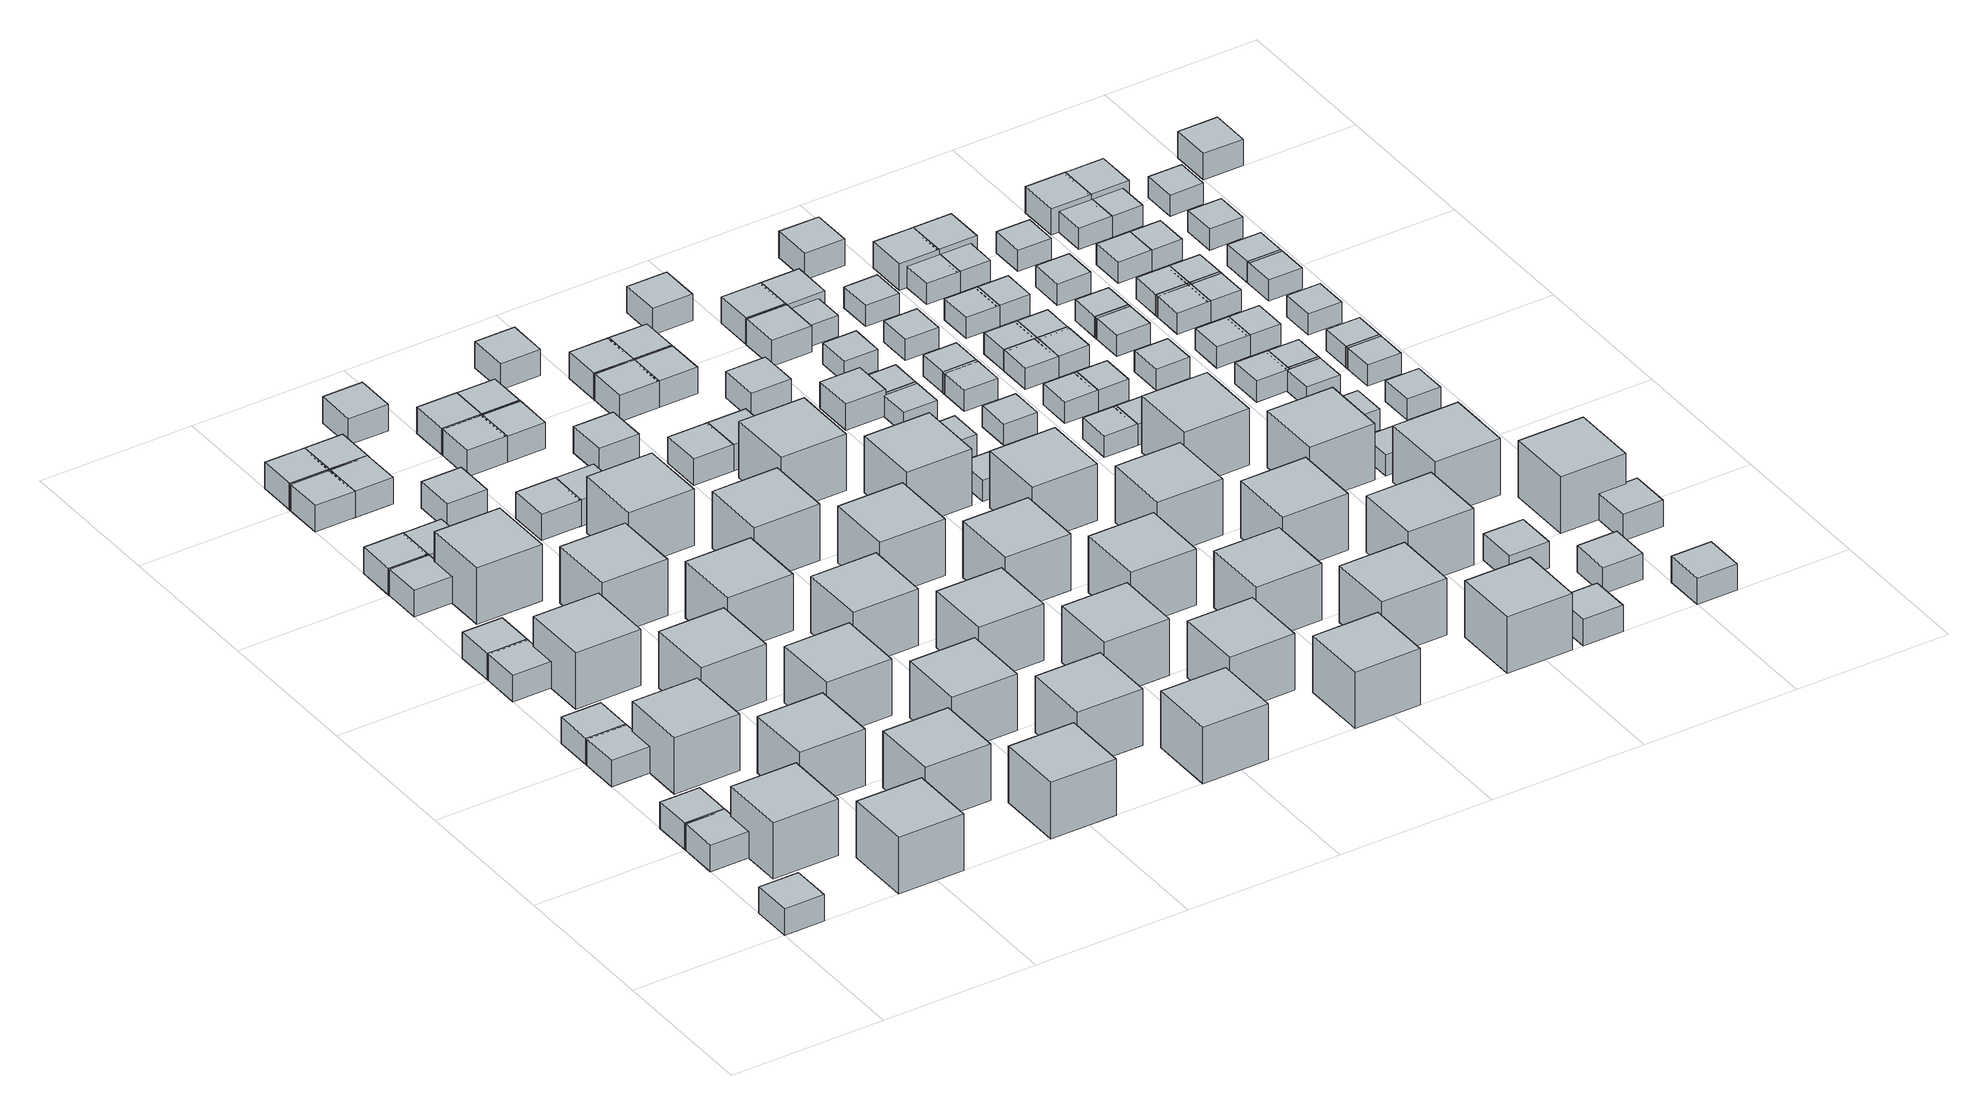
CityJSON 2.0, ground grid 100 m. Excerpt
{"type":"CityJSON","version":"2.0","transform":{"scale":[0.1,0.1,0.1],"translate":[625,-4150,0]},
"CityObjects":{
"object1":{"type":"GenericCityObject","geometry":[{"type":"Solid","lod":"1","boundaries":[[[[0,1,2,3]],[[4,5,1,0]],[[5,6,2,1]],[[6,7,3,2]],[[7,4,0,3]],[[7,6,5,4]]]]}]},
"object2":{"type":"GenericCityObject","geometry":[{"type":"Solid","lod":"1","boundaries":[[[[8,9,10,11]],[[12,13,9,8]],[[13,14,10,9]],[[14,15,11,10]],[[15,12,8,11]],[[15,14,13,12]]]]}]},
"object3":{"type":"GenericCityObject","geometry":[{"type":"Solid","lod":"1","boundaries":[[[[16,17,18,19]],[[20,21,17,16]],[[21,22,18,17]],[[22,23,19,18]],[[23,20,16,19]],[[23,22,21,20]]]]}]},
"object4":{"type":"GenericCityObject","geometry":[{"type":"Solid","lod":"1","boundaries":[[[[24,25,26,27]],[[28,29,25,24]],[[29,30,26,25]],[[30,31,27,26]],[[31,28,24,27]],[[31,30,29,28]]]]}]},
"object5":{"type":"GenericCityObject","geometry":[{"type":"Solid","lod":"1","boundaries":[[[[32,33,34,35]],[[36,37,33,32]],[[37,38,34,33]],[[38,39,35,34]],[[39,36,32,35]],[[39,38,37,36]]]]}]},
"object6":{"type":"GenericCityObject","geometry":[{"type":"Solid","lod":"1","boundaries":[[[[40,41,42,43]],[[44,45,41,40]],[[45,46,42,41]],[[46,47,43,42]],[[47,44,40,43]],[[47,46,45,44]]]]}]},
"object7":{"type":"GenericCityObject","geometry":[{"type":"Solid","lod":"1","boundaries":[[[[48,49,50,51]],[[52,53,49,48]],[[53,54,50,49]],[[54,55,51,50]],[[55,52,48,51]],[[55,54,53,52]]]]}]},
"object8":{"type":"GenericCityObject","geometry":[{"type":"Solid","lod":"1","boundaries":[[[[56,57,58,59]],[[60,61,57,56]],[[61,62,58,57]],[[62,63,59,58]],[[63,60,56,59]],[[63,62,61,60]]]]}]},
"object9":{"type":"GenericCityObject","geometry":[{"type":"Solid","lod":"1","boundaries":[[[[64,65,66,67]],[[68,69,65,64]],[[69,70,66,65]],[[70,71,67,66]],[[71,68,64,67]],[[71,70,69,68]]]]}]},
"object10":{"type":"GenericCityObject","geometry":[{"type":"Solid","lod":"1","boundaries":[[[[72,73,74,75]],[[76,77,73,72]],[[77,78,74,73]],[[78,79,75,74]],[[79,76,72,75]],[[79,78,77,76]]]]}]},
"object11":{"type":"GenericCityObject","geometry":[{"type":"Solid","lod":"1","boundaries":[[[[80,81,82,83]],[[84,85,81,80]],[[85,86,82,81]],[[86,87,83,82]],[[87,84,80,83]],[[87,86,85,84]]]]}]},
"object12":{"type":"GenericCityObject","geometry":[{"type":"Solid","lod":"1","boundaries":[[[[88,89,90,91]],[[92,93,89,88]],[[93,94,90,89]],[[94,95,91,90]],[[95,92,88,91]],[[95,94,93,92]]]]}]},
"object13":{"type":"GenericCityObject","geometry":[{"type":"Solid","lod":"1","boundaries":[[[[96,97,98,99]],[[100,101,97,96]],[[101,102,98,97]],[[102,103,99,98]],[[103,100,96,99]],[[103,102,101,100]]]]}]},
"object14":{"type":"GenericCityObject","geometry":[{"type":"Solid","lod":"1","boundaries":[[[[104,105,106,107]],[[108,109,105,104]],[[109,110,106,105]],[[110,111,107,106]],[[111,108,104,107]],[[111,110,109,108]]]]}]},
"object15":{"type":"GenericCityObject","geometry":[{"type":"Solid","lod":"1","boundaries":[[[[112,113,114,115]],[[116,117,113,112]],[[117,118,114,113]],[[118,119,115,114]],[[119,116,112,115]],[[119,118,117,116]]]]}]},
"object16":{"type":"GenericCityObject","geometry":[{"type":"Solid","lod":"1","boundaries":[[[[120,121,122,123]],[[124,125,121,120]],[[125,126,122,121]],[[126,127,123,122]],[[127,124,120,123]],[[127,126,125,124]]]]}]},
"object17":{"type":"GenericCityObject","geometry":[{"type":"Solid","lod":"1","boundaries":[[[[128,129,130,131]],[[132,133,129,128]],[[133,134,130,129]],[[134,135,131,130]],[[135,132,128,131]],[[135,134,133,132]]]]}]},
"object18":{"type":"GenericCityObject","geometry":[{"type":"Solid","lod":"1","boundaries":[[[[136,137,138,139]],[[140,141,137,136]],[[141,142,138,137]],[[142,143,139,138]],[[143,140,136,139]],[[143,142,141,140]]]]}]},
"object19":{"type":"GenericCityObject","geometry":[{"type":"Solid","lod":"1","boundaries":[[[[144,145,146,147]],[[148,149,145,144]],[[149,150,146,145]],[[150,151,147,146]],[[151,148,144,147]],[[151,150,149,148]]]]}]},
"object20":{"type":"GenericCityObject","geometry":[{"type":"Solid","lod":"1","boundaries":[[[[152,153,154,155]],[[156,157,153,152]],[[157,158,154,153]],[[158,159,155,154]],[[159,156,152,155]],[[159,158,157,156]]]]}]},
"object21":{"type":"GenericCityObject","geometry":[{"type":"Solid","lod":"1","boundaries":[[[[160,161,162,163]],[[164,165,161,160]],[[165,166,162,161]],[[166,167,163,162]],[[167,164,160,163]],[[167,166,165,164]]]]}]},
"object22":{"type":"GenericCityObject","geometry":[{"type":"Solid","lod":"1","boundaries":[[[[168,169,170,171]],[[172,173,169,168]],[[173,174,170,169]],[[174,175,171,170]],[[175,172,168,171]],[[175,174,173,172]]]]}]},
"object23":{"type":"GenericCityObject","geometry":[{"type":"Solid","lod":"1","boundaries":[[[[176,177,178,179]],[[180,181,177,176]],[[181,182,178,177]],[[182,183,179,178]],[[183,180,176,179]],[[183,182,181,180]]]]}]},
"object24":{"type":"GenericCityObject","geometry":[{"type":"Solid","lod":"1","boundaries":[[[[184,185,186,187]],[[188,189,185,184]],[[189,190,186,185]],[[190,191,187,186]],[[191,188,184,187]],[[191,190,189,188]]]]}]},
"object25":{"type":"GenericCityObject","geometry":[{"type":"Solid","lod":"1","boundaries":[[[[192,193,194,195]],[[196,197,193,192]],[[197,198,194,193]],[[198,199,195,194]],[[199,196,192,195]],[[199,198,197,196]]]]}]},
"object26":{"type":"GenericCityObject","geometry":[{"type":"Solid","lod":"1","boundaries":[[[[200,201,202,203]],[[204,205,201,200]],[[205,206,202,201]],[[206,207,203,202]],[[207,204,200,203]],[[207,206,205,204]]]]}]},
"object27":{"type":"GenericCityObject","geometry":[{"type":"Solid","lod":"1","boundaries":[[[[208,209,210,211]],[[212,213,209,208]],[[213,214,210,209]],[[214,215,211,210]],[[215,212,208,211]],[[215,214,213,212]]]]}]},
"object28":{"type":"GenericCityObject","geometry":[{"type":"Solid","lod":"1","boundaries":[[[[216,217,218,219]],[[220,221,217,216]],[[221,222,218,217]],[[222,223,219,218]],[[223,220,216,219]],[[223,222,221,220]]]]}]},
"object29":{"type":"GenericCityObject","geometry":[{"type":"Solid","lod":"1","boundaries":[[[[224,225,226,227]],[[228,229,225,224]],[[229,230,226,225]],[[230,231,227,226]],[[231,228,224,227]],[[231,230,229,228]]]]}]},
"object30":{"type":"GenericCityObject","geometry":[{"type":"Solid","lod":"1","boundaries":[[[[232,233,234,235]],[[236,237,233,232]],[[237,238,234,233]],[[238,239,235,234]],[[239,236,232,235]],[[239,238,237,236]]]]}]},
"object31":{"type":"GenericCityObject","geometry":[{"type":"Solid","lod":"1","boundaries":[[[[240,241,242,243]],[[244,245,241,240]],[[245,246,242,241]],[[246,247,243,242]],[[247,244,240,243]],[[247,246,245,244]]]]}]},
"object32":{"type":"GenericCityObject","geometry":[{"type":"Solid","lod":"1","boundaries":[[[[248,249,250,251]],[[252,253,249,248]],[[253,254,250,249]],[[254,255,251,250]],[[255,252,248,251]],[[255,254,253,252]]]]}]},
"object33":{"type":"GenericCityObject","geometry":[{"type":"Solid","lod":"1","boundaries":[[[[256,257,258,259]],[[260,261,257,256]],[[261,262,258,257]],[[262,263,259,258]],[[263,260,256,259]],[[263,262,261,260]]]]}]},
"object34":{"type":"GenericCityObject","geometry":[{"type":"Solid","lod":"1","boundaries":[[[[264,265,266,267]],[[268,269,265,264]],[[269,270,266,265]],[[270,271,267,266]],[[271,268,264,267]],[[271,270,269,268]]]]}]},
"object35":{"type":"GenericCityObject","geometry":[{"type":"Solid","lod":"1","boundaries":[[[[272,273,274,275]],[[276,277,273,272]],[[277,278,274,273]],[[278,279,275,274]],[[279,276,272,275]],[[279,278,277,276]]]]}]},
"object36":{"type":"GenericCityObject","geometry":[{"type":"Solid","lod":"1","boundaries":[[[[280,281,282,283]],[[284,285,281,280]],[[285,286,282,281]],[[286,287,283,282]],[[287,284,280,283]],[[287,286,285,284]]]]}]},
"object37":{"type":"GenericCityObject","geometry":[{"type":"Solid","lod":"1","boundaries":[[[[288,289,290,291]],[[292,293,289,288]],[[293,294,290,289]],[[294,295,291,290]],[[295,292,288,291]],[[295,294,293,292]]]]}]},
"object38":{"type":"GenericCityObject","geometry":[{"type":"Solid","lod":"1","boundaries":[[[[296,297,298,299]],[[300,301,297,296]],[[301,302,298,297]],[[302,303,299,298]],[[303,300,296,299]],[[303,302,301,300]]]]}]},
"object39":{"type":"GenericCityObject","geometry":[{"type":"Solid","lod":"1","boundaries":[[[[304,305,306,307]],[[308,309,305,304]],[[309,310,306,305]],[[310,311,307,306]],[[311,308,304,307]],[[311,310,309,308]]]]}]},
"object40":{"type":"GenericCityObject","geometry":[{"type":"Solid","lod":"1","boundaries":[[[[312,313,314,315]],[[316,317,313,312]],[[317,318,314,313]],[[318,319,315,314]],[[319,316,312,315]],[[319,318,317,316]]]]}]},
"object41":{"type":"GenericCityObject","geometry":[{"type":"Solid","lod":"1","boundaries":[[[[320,321,322,323]],[[324,325,321,320]],[[325,326,322,321]],[[326,327,323,322]],[[327,324,320,323]],[[327,326,325,324]]]]}]},
"object42":{"type":"GenericCityObject","geometry":[{"type":"Solid","lod":"1","boundaries":[[[[328,329,330,331]],[[332,333,329,328]],[[333,334,330,329]],[[334,335,331,330]],[[335,332,328,331]],[[335,334,333,332]]]]}]},
"object43":{"type":"GenericCityObject","geometry":[{"type":"Solid","lod":"1","boundaries":[[[[336,337,338,339]],[[340,341,337,336]],[[341,342,338,337]],[[342,343,339,338]],[[343,340,336,339]],[[343,342,341,340]]]]}]},
"object44":{"type":"GenericCityObject","geometry":[{"type":"Solid","lod":"1","boundaries":[[[[344,345,346,347]],[[348,349,345,344]],[[349,350,346,345]],[[350,351,347,346]],[[351,348,344,347]],[[351,350,349,348]]]]}]},
"object45":{"type":"GenericCityObject","geometry":[{"type":"Solid","lod":"1","boundaries":[[[[352,353,354,355]],[[356,357,353,352]],[[357,358,354,353]],[[358,359,355,354]],[[359,356,352,355]],[[359,358,357,356]]]]}]},
"object46":{"type":"GenericCityObject","geometry":[{"type":"Solid","lod":"1","boundaries":[[[[360,361,362,363]],[[364,365,361,360]],[[365,366,362,361]],[[366,367,363,362]],[[367,364,360,363]],[[367,366,365,364]]]]}]},
"object47":{"type":"GenericCityObject","geometry":[{"type":"Solid","lod":"1","boundaries":[[[[368,369,370,371]],[[372,373,369,368]],[[373,374,370,369]],[[374,375,371,370]],[[375,372,368,371]],[[375,374,373,372]]]]}]},
"object48":{"type":"GenericCityObject","geometry":[{"type":"Solid","lod":"1","boundaries":[[[[376,377,378,379]],[[380,381,377,376]],[[381,382,378,377]],[[382,383,379,378]],[[383,380,376,379]],[[383,382,381,380]]]]}]},
"object49":{"type":"GenericCityObject","geometry":[{"type":"Solid","lod":"1","boundaries":[[[[384,385,386,387]],[[388,389,385,384]],[[389,390,386,385]],[[390,391,387,386]],[[391,388,384,387]],[[391,390,389,388]]]]}]},
"object50":{"type":"GenericCityObject","geometry":[{"type":"Solid","lod":"1","boundaries":[[[[392,393,394,395]],[[396,397,393,392]],[[397,398,394,393]],[[398,399,395,394]],[[399,396,392,395]],[[399,398,397,396]]]]}]},
"object51":{"type":"GenericCityObject","geometry":[{"type":"Solid","lod":"1","boundaries":[[[[400,401,402,403]],[[404,405,401,400]],[[405,406,402,401]],[[406,407,403,402]],[[407,404,400,403]],[[407,406,405,404]]]]}]},
"object52":{"type":"GenericCityObject","geometry":[{"type":"Solid","lod":"1","boundaries":[[[[408,409,410,411]],[[412,413,409,408]],[[413,414,410,409]],[[414,415,411,410]],[[415,412,408,411]],[[415,414,413,412]]]]}]},
"object53":{"type":"GenericCityObject","geometry":[{"type":"Solid","lod":"1","boundaries":[[[[416,417,418,419]],[[420,421,417,416]],[[421,422,418,417]],[[422,423,419,418]],[[423,420,416,419]],[[423,422,421,420]]]]}]},
"object54":{"type":"GenericCityObject","geometry":[{"type":"Solid","lod":"1","boundaries":[[[[424,425,426,427]],[[428,429,425,424]],[[429,430,426,425]],[[430,431,427,426]],[[431,428,424,427]],[[431,430,429,428]]]]}]},
"object55":{"type":"GenericCityObject","geometry":[{"type":"Solid","lod":"1","boundaries":[[[[432,433,434,435]],[[436,437,433,432]],[[437,438,434,433]],[[438,439,435,434]],[[439,436,432,435]],[[439,438,437,436]]]]}]},
"object56":{"type":"GenericCityObject","geometry":[{"type":"Solid","lod":"1","boundaries":[[[[440,441,442,443]],[[444,445,441,440]],[[445,446,442,441]],[[446,447,443,442]],[[447,444,440,443]],[[447,446,445,444]]]]}]},
"object57":{"type":"GenericCityObject","geometry":[{"type":"Solid","lod":"1","boundaries":[[[[448,449,450,451]],[[452,453,449,448]],[[453,454,450,449]],[[454,455,451,450]],[[455,452,448,451]],[[455,454,453,452]]]]}]},
"object58":{"type":"GenericCityObject","geometry":[{"type":"Solid","lod":"1","boundaries":[[[[456,457,458,459]],[[460,461,457,456]],[[461,462,458,457]],[[462,463,459,458]],[[463,460,456,459]],[[463,462,461,460]]]]}]},
"object59":{"type":"GenericCityObject","geometry":[{"type":"Solid","lod":"1","boundaries":[[[[464,465,466,467]],[[468,469,465,464]],[[469,470,466,465]],[[470,471,467,466]],[[471,468,464,467]],[[471,470,469,468]]]]}]},
"object60":{"type":"GenericCityObject","geometry":[{"type":"Solid","lod":"1","boundaries":[[[[472,473,474,475]],[[476,477,473,472]],[[477,478,474,473]],[[478,479,475,474]],[[479,476,472,475]],[[479,478,477,476]]]]}]},
"object61":{"type":"GenericCityObject","geometry":[{"type":"Solid","lod":"1","boundaries":[[[[480,481,482,483]],[[484,485,481,480]],[[485,486,482,481]],[[486,487,483,482]],[[487,484,480,483]],[[487,486,485,484]]]]}]},
"object62":{"type":"GenericCityObject","geometry":[{"type":"Solid","lod":"1","boundaries":[[[[488,489,490,491]],[[492,493,489,488]],[[493,494,490,489]],[[494,495,491,490]],[[495,492,488,491]],[[495,494,493,492]]]]}]},
"object63":{"type":"GenericCityObject","geometry":[{"type":"Solid","lod":"1","boundaries":[[[[496,497,498,499]],[[500,501,497,496]],[[501,502,498,497]],[[502,503,499,498]],[[503,500,496,499]],[[503,502,501,500]]]]}]},
"object64":{"type":"GenericCityObject","geometry":[{"type":"Solid","lod":"1","boundaries":[[[[504,505,506,507]],[[508,509,505,504]],[[509,510,506,505]],[[510,511,507,506]],[[511,508,504,507]],[[511,510,509,508]]]]}]},
"object65":{"type":"GenericCityObject","geometry":[{"type":"Solid","lod":"1","boundaries":[[[[512,513,514,515]],[[516,517,513,512]],[[517,518,514,513]],[[518,519,515,514]],[[519,516,512,515]],[[519,518,517,516]]]]}]},
"object66":{"type":"GenericCityObject","geometry":[{"type":"Solid","lod":"1","boundaries":[[[[520,521,522,523]],[[524,525,521,520]],[[525,526,522,521]],[[526,527,523,522]],[[527,524,520,523]],[[527,526,525,524]]]]}]},
"object67":{"type":"GenericCityObject","geometry":[{"type":"Solid","lod":"1","boundaries":[[[[528,529,530,531]],[[532,533,529,528]],[[533,534,530,529]],[[534,535,531,530]],[[535,532,528,531]],[[535,534,533,532]]]]}]},
"object68":{"type":"GenericCityObject","geometry":[{"type":"Solid","lod":"1","boundaries":[[[[536,537,538,539]],[[540,541,537,536]],[[541,542,538,537]],[[542,543,539,538]],[[543,540,536,539]],[[543,542,541,540]]]]}]},
"object69":{"type":"GenericCityObject","geometry":[{"type":"Solid","lod":"1","boundaries":[[[[544,545,546,547]],[[548,549,545,544]],[[549,550,546,545]],[[550,551,547,546]],[[551,548,544,547]],[[551,550,549,548]]]]}]},
"object70":{"type":"GenericCityObject","geometry":[{"type":"Solid","lod":"1","boundaries":[[[[552,553,554,555]],[[556,557,553,552]],[[557,558,554,553]],[[558,559,555,554]],[[559,556,552,555]],[[559,558,557,556]]]]}]},
"object71":{"type":"GenericCityObject","geometry":[{"type":"Solid","lod":"1","boundaries":[[[[560,561,562,563]],[[564,565,561,560]],[[565,566,562,561]],[[566,567,563,562]],[[567,564,560,563]],[[567,566,565,564]]]]}]},
"object72":{"type":"GenericCityObject","geometry":[{"type":"Solid","lod":"1","boundaries":[[[[568,569,570,571]],[[572,573,569,568]],[[573,574,570,569]],[[574,575,571,570]],[[575,572,568,571]],[[575,574,573,572]]]]}]},
"object73":{"type":"GenericCityObject","geometry":[{"type":"Solid","lod":"1","boundaries":[[[[576,577,578,579]],[[580,581,577,576]],[[581,582,578,577]],[[582,583,579,578]],[[583,580,576,579]],[[583,582,581,580]]]]}]},
"object74":{"type":"GenericCityObject","geometry":[{"type":"Solid","lod":"1","boundaries":[[[[584,585,586,587]],[[588,589,585,584]],[[589,590,586,585]],[[590,591,587,586]],[[591,588,584,587]],[[591,590,589,588]]]]}]},
"object75":{"type":"GenericCityObject","geometry":[{"type":"Solid","lod":"1","boundaries":[[[[592,593,594,595]],[[596,597,593,592]],[[597,598,594,593]],[[598,599,595,594]],[[599,596,592,595]],[[599,598,597,596]]]]}]},
"object76":{"type":"GenericCityObject","geometry":[{"type":"Solid","lod":"1","boundaries":[[[[600,601,602,603]],[[604,605,601,600]],[[605,606,602,601]],[[606,607,603,602]],[[607,604,600,603]],[[607,606,605,604]]]]}]},
"object77":{"type":"GenericCityObject","geometry":[{"type":"Solid","lod":"1","boundaries":[[[[608,609,610,611]],[[612,613,609,608]],[[613,614,610,609]],[[614,615,611,610]],[[615,612,608,611]],[[615,614,613,612]]]]}]},
"object78":{"type":"GenericCityObject","geometry":[{"type":"Solid","lod":"1","boundaries":[[[[616,617,618,619]],[[620,621,617,616]],[[621,622,618,617]],[[622,623,619,618]],[[623,620,616,619]],[[623,622,621,620]]]]}]},
"object79":{"type":"GenericCityObject","geometry":[{"type":"Solid","lod":"1","boundaries":[[[[624,625,626,627]],[[628,629,625,624]],[[629,630,626,625]],[[630,631,627,626]],[[631,628,624,627]],[[631,630,629,628]]]]}]},
"object80":{"type":"GenericCityObject","geometry":[{"type":"Solid","lod":"1","boundaries":[[[[632,633,634,635]],[[636,637,633,632]],[[637,638,634,633]],[[638,639,635,634]],[[639,636,632,635]],[[639,638,637,636]]]]}]},
"object81":{"type":"GenericCityObject","geometry":[{"type":"Solid","lod":"1","boundaries":[[[[640,641,642,643]],[[644,645,641,640]],[[645,646,642,641]],[[646,647,643,642]],[[647,644,640,643]],[[647,646,645,644]]]]}]},
"object82":{"type":"GenericCityObject","geometry":[{"type":"Solid","lod":"1","boundaries":[[[[648,649,650,651]],[[652,653,649,648]],[[653,654,650,649]],[[654,655,651,650]],[[655,652,648,651]],[[655,654,653,652]]]]}]},
"object83":{"type":"GenericCityObject","geometry":[{"type":"Solid","lod":"1","boundaries":[[[[656,657,658,659]],[[660,661,657,656]],[[661,662,658,657]],[[662,663,659,658]],[[663,660,656,659]],[[663,662,661,660]]]]}]},
"object84":{"type":"GenericCityObject","geometry":[{"type":"Solid","lod":"1","boundaries":[[[[664,665,666,667]],[[668,669,665,664]],[[669,670,666,665]],[[670,671,667,666]],[[671,668,664,667]],[[671,670,669,668]]]]}]},
"object85":{"type":"GenericCityObject","geometry":[{"type":"Solid","lod":"1","boundaries":[[[[672,673,674,675]],[[676,677,673,672]],[[677,678,674,673]],[[678,679,675,674]],[[679,676,672,675]],[[679,678,677,676]]]]}]},
"object86":{"type":"GenericCityObject","geometry":[{"type":"Solid","lod":"1","boundaries":[[[[680,681,682,683]],[[684,685,681,680]],[[685,686,682,681]],[[686,687,683,682]],[[687,684,680,683]],[[687,686,685,684]]]]}]},
"object87":{"type":"GenericCityObject","geometry":[{"type":"Solid","lod":"1","boundaries":[[[[688,689,690,691]],[[692,693,689,688]],[[693,694,690,689]],[[694,695,691,690]],[[695,692,688,691]],[[695,694,693,692]]]]}]},
"object88":{"type":"GenericCityObject","geometry":[{"type":"Solid","lod":"1","boundaries":[[[[696,697,698,699]],[[700,701,697,696]],[[701,702,698,697]],[[702,703,699,698]],[[703,700,696,699]],[[703,702,701,700]]]]}]},
"object89":{"type":"GenericCityObject","geometry":[{"type":"Solid","lod":"1","boundaries":[[[[704,705,706,707]],[[708,709,705,704]],[[709,710,706,705]],[[710,711,707,706]],[[711,708,704,707]],[[711,710,709,708]]]]}]},
"object90":{"type":"GenericCityObject","geometry":[{"type":"Solid","lod":"1","boundaries":[[[[712,713,714,715]],[[716,717,713,712]],[[717,718,714,713]],[[718,719,715,714]],[[719,716,712,715]],[[719,718,717,716]]]]}]},
"object91":{"type":"GenericCityObject","geometry":[{"type":"Solid","lod":"1","boundaries":[[[[720,721,722,723]],[[724,725,721,720]],[[725,726,722,721]],[[726,727,723,722]],[[727,724,720,723]],[[727,726,725,724]]]]}]},
"object92":{"type":"GenericCityObject","geometry":[{"type":"Solid","lod":"1","boundaries":[[[[728,729,730,731]],[[732,733,729,728]],[[733,734,730,729]],[[734,735,731,730]],[[735,732,728,731]],[[735,734,733,732]]]]}]},
"object93":{"type":"GenericCityObject","geometry":[{"type":"Solid","lod":"1","boundaries":[[[[736,737,738,739]],[[740,741,737,736]],[[741,742,738,737]],[[742,743,739,738]],[[743,740,736,739]],[[743,742,741,740]]]]}]},
"object94":{"type":"GenericCityObject","geometry":[{"type":"Solid","lod":"1","boundaries":[[[[744,745,746,747]],[[748,749,745,744]],[[749,750,746,745]],[[750,751,747,746]],[[751,748,744,747]],[[751,750,749,748]]]]}]},
"object95":{"type":"GenericCityObject","geometry":[{"type":"Solid","lod":"1","boundaries":[[[[752,753,754,755]],[[756,757,753,752]],[[757,758,754,753]],[[758,759,755,754]],[[759,756,752,755]],[[759,758,757,756]]]]}]},
"object96":{"type":"GenericCityObject","geometry":[{"type":"Solid","lod":"1","boundaries":[[[[760,761,762,763]],[[764,765,761,760]],[[765,766,762,761]],[[766,767,763,762]],[[767,764,760,763]],[[767,766,765,764]]]]}]},
"object97":{"type":"GenericCityObject","geometry":[{"type":"Solid","lod":"1","boundaries":[[[[768,769,770,771]],[[772,773,769,768]],[[773,774,770,769]],[[774,775,771,770]],[[775,772,768,771]],[[775,774,773,772]]]]}]},
"object98":{"type":"GenericCityObject","geometry":[{"type":"Solid","lod":"1","boundaries":[[[[776,777,778,779]],[[780,781,777,776]],[[781,782,778,777]],[[782,783,779,778]],[[783,780,776,779]],[[783,782,781,780]]]]}]},
"object99":{"type":"GenericCityObject","geometry":[{"type":"Solid","lod":"1","boundaries":[[[[784,785,786,787]],[[788,789,785,784]],[[789,790,786,785]],[[790,791,787,786]],[[791,788,784,787]],[[791,790,789,788]]]]}]},
"object100":{"type":"GenericCityObject","geometry":[{"type":"Solid","lod":"1","boundaries":[[[[792,793,794,795]],[[796,797,793,792]],[[797,798,794,793]],[[798,799,795,794]],[[799,796,792,795]],[[799,798,797,796]]]]}]},
"object101":{"type":"GenericCityObject","geometry":[{"type":"Solid","lod":"1","boundaries":[[[[800,801,802,803]],[[804,805,801,800]],[[805,806,802,801]],[[806,807,803,802]],[[807,804,800,803]],[[807,806,805,804]]]]}]},
"object102":{"type":"GenericCityObject","geometry":[{"type":"Solid","lod":"1","boundaries":[[[[808,809,810,811]],[[812,813,809,808]],[[813,814,810,809]],[[814,815,811,810]],[[815,812,808,811]],[[815,814,813,812]]]]}]},
"object103":{"type":"GenericCityObject","geometry":[{"type":"Solid","lod":"1","boundaries":[[[[816,817,818,819]],[[820,821,817,816]],[[821,822,818,817]],[[822,823,819,818]],[[823,820,816,819]],[[823,822,821,820]]]]}]},
"object104":{"type":"GenericCityObject","geometry":[{"type":"Solid","lod":"1","boundaries":[[[[824,825,826,827]],[[828,829,825,824]],[[829,830,826,825]],[[830,831,827,826]],[[831,828,824,827]],[[831,830,829,828]]]]}]},
"object105":{"type":"GenericCityObject","geometry":[{"type":"Solid","lod":"1","boundaries":[[[[832,833,834,835]],[[836,837,833,832]],[[837,838,834,833]],[[838,839,835,834]],[[839,836,832,835]],[[839,838,837,836]]]]}]},
"object106":{"type":"GenericCityObject","geometry":[{"type":"Solid","lod":"1","boundaries":[[[[840,841,842,843]],[[844,845,841,840]],[[845,846,842,841]],[[846,847,843,842]],[[847,844,840,843]],[[847,846,845,844]]]]}]},
"object107":{"type":"GenericCityObject","geometry":[{"type":"Solid","lod":"1","boundaries":[[[[848,849,850,851]],[[852,853,849,848]],[[853,854,850,849]],[[854,855,851,850]],[[855,852,848,851]],[[855,854,853,852]]]]}]},
"object108":{"type":"GenericCityObject","geometry":[{"type":"Solid","lod":"1","boundaries":[[[[856,857,858,859]],[[860,861,857,856]],[[861,862,858,857]],[[862,863,859,858]],[[863,860,856,859]],[[863,862,861,860]]]]}]},
"object109":{"type":"GenericCityObject","geometry":[{"type":"Solid","lod":"1","boundaries":[[[[864,865,866,867]],[[868,869,865,864]],[[869,870,866,865]],[[870,871,867,866]],[[871,868,864,867]],[[871,870,869,868]]]]}]},
"object110":{"type":"GenericCityObject","geometry":[{"type":"Solid","lod":"1","boundaries":[[[[872,873,874,875]],[[876,877,873,872]],[[877,878,874,873]],[[878,879,875,874]],[[879,876,872,875]],[[879,878,877,876]]]]}]},
"object111":{"type":"GenericCityObject","geometry":[{"type":"Solid","lod":"1","boundaries":[[[[880,881,882,883]],[[884,885,881,880]],[[885,886,882,881]],[[886,887,883,882]],[[887,884,880,883]],[[887,886,885,884]]]]}]},
"object112":{"type":"GenericCityObject","geometry":[{"type":"Solid","lod":"1","boundaries":[[[[888,889,890,891]],[[892,893,889,888]],[[893,894,890,889]],[[894,895,891,890]],[[895,892,888,891]],[[895,894,893,892]]]]}]},
"object113":{"type":"GenericCityObject","geometry":[{"type":"Solid","lod":"1","boundaries":[[[[896,897,898,899]],[[900,901,897,896]],[[901,902,898,897]],[[902,903,899,898]],[[903,900,896,899]],[[903,902,901,900]]]]}]},
"object114":{"type":"GenericCityObject","geometry":[{"type":"Solid","lod":"1","boundaries":[[[[904,905,906,907]],[[908,909,905,904]],[[909,910,906,905]],[[910,911,907,906]],[[911,908,904,907]],[[911,910,909,908]]]]}]},
"object115":{"type":"GenericCityObject","geometry":[{"type":"Solid","lod":"1","boundaries":[[[[912,913,914,915]],[[916,917,913,912]],[[917,918,914,913]],[[918,919,915,914]],[[919,916,912,915]],[[919,918,917,916]]]]}]},
"object116":{"type":"GenericCityObject","geometry":[{"type":"Solid","lod":"1","boundaries":[[[[920,921,922,923]],[[924,925,921,920]],[[925,926,922,921]],[[926,927,923,922]],[[927,924,920,923]],[[927,926,925,924]]]]}]},
"object117":{"type":"GenericCityObject","geometry":[{"type":"Solid","lod":"1","boundaries":[[[[928,929,930,931]],[[932,933,929,928]],[[933,934,930,929]],[[934,935,931,930]],[[935,932,928,931]],[[935,934,933,932]]]]}]},
"object118":{"type":"GenericCityObject","geometry":[{"type":"Solid","lod":"1","boundaries":[[[[936,937,938,939]],[[940,941,937,936]],[[941,942,938,937]],[[942,943,939,938]],[[943,940,936,939]],[[943,942,941,940]]]]}]},
"object119":{"type":"GenericCityObject","geometry":[{"type":"Solid","lod":"1","boundaries":[[[[944,945,946,947]],[[948,949,945,944]],[[949,950,946,945]],[[950,951,947,946]],[[951,948,944,947]],[[951,950,949,948]]]]}]},
"object120":{"type":"GenericCityObject","geometry":[{"type":"Solid","lod":"1","boundaries":[[[[952,953,954,955]],[[956,957,953,952]],[[957,958,954,953]],[[958,959,955,954]],[[959,956,952,955]],[[959,958,957,956]]]]}]},
"object121":{"type":"GenericCityObject","geometry":[{"type":"Solid","lod":"1","boundaries":[[[[960,961,962,963]],[[964,965,961,960]],[[965,966,962,961]],[[966,967,963,962]],[[967,964,960,963]],[[967,966,965,964]]]]}]},
"object122":{"type":"GenericCityObject","geometry":[{"type":"Solid","lod":"1","boundaries":[[[[968,969,970,971]],[[972,973,969,968]],[[973,974,970,969]],[[974,975,971,970]],[[975,972,968,971]],[[975,974,973,972]]]]}]},
"object123":{"type":"GenericCityObject","geometry":[{"type":"Solid","lod":"1","boundaries":[[[[976,977,978,979]],[[980,981,977,976]],[[981,982,978,977]],[[982,983,979,978]],[[983,980,976,979]],[[983,982,981,980]]]]}]},
"object124":{"type":"GenericCityObject","geometry":[{"type":"Solid","lod":"1","boundaries":[[[[984,985,986,987]],[[988,989,985,984]],[[989,990,986,985]],[[990,991,987,986]],[[991,988,984,987]],[[991,990,989,988]]]]}]},
"object125":{"type":"GenericCityObject","geometry":[{"type":"Solid","lod":"1","boundaries":[[[[992,993,994,995]],[[996,997,993,992]],[[997,998,994,993]],[[998,999,995,994]],[[999,996,992,995]],[[999,998,997,996]]]]}]},
"object126":{"type":"GenericCityObject","geometry":[{"type":"Solid","lod":"1","boundaries":[[[[1000,1001,1002,1003]],[[1004,1005,1001,1000]],[[1005,1006,1002,1001]],[[1006,1007,1003,1002]],[[1007,1004,1000,1003]],[[1007,1006,1005,1004]]]]}]},
"object127":{"type":"GenericCityObject","geometry":[{"type":"Solid","lod":"1","boundaries":[[[[1008,1009,1010,1011]],[[1012,1013,1009,1008]],[[1013,1014,1010,1009]],[[1014,1015,1011,1010]],[[1015,1012,1008,1011]],[[1015,1014,1013,1012]]]]}]},
"object128":{"type":"GenericCityObject","geometry":[{"type":"Solid","lod":"1","boundaries":[[[[1016,1017,1018,1019]],[[1020,1021,1017,1016]],[[1021,1022,1018,1017]],[[1022,1023,1019,1018]],[[1023,1020,1016,1019]],[[1023,1022,1021,1020]]]]}]},
"object129":{"type":"GenericCityObject","geometry":[{"type":"Solid","lod":"1","boundaries":[[[[1024,1025,1026,1027]],[[1028,1029,1025,1024]],[[1029,1030,1026,1025]],[[1030,1031,1027,1026]],[[1031,1028,1024,1027]],[[1031,1030,1029,1028]]]]}]},
"object130":{"type":"GenericCityObject","geometry":[{"type":"Solid","lod":"1","boundaries":[[[[1032,1033,1034,1035]],[[1036,1037,1033,1032]],[[1037,1038,1034,1033]],[[1038,1039,1035,1034]],[[1039,1036,1032,1035]],[[1039,1038,1037,1036]]]]}]},
"object131":{"type":"GenericCityObject","geometry":[{"type":"Solid","lod":"1","boundaries":[[[[1040,1041,1042,1043]],[[1044,1045,1041,1040]],[[1045,1046,1042,1041]],[[1046,1047,1043,1042]],[[1047,1044,1040,1043]],[[1047,1046,1045,1044]]]]}]},
"object132":{"type":"GenericCityObject","geometry":[{"type":"Solid","lod":"1","boundaries":[[[[1048,1049,1050,1051]],[[1052,1053,1049,1048]],[[1053,1054,1050,1049]],[[1054,1055,1051,1050]],[[1055,1052,1048,1051]],[[1055,1054,1053,1052]]]]}]},
"object133":{"type":"GenericCityObject","geometry":[{"type":"Solid","lod":"1","boundaries":[[[[1056,1057,1058,1059]],[[1060,1061,1057,1056]],[[1061,1062,1058,1057]],[[1062,1063,1059,1058]],[[1063,1060,1056,1059]],[[1063,1062,1061,1060]]]]}]},
"object134":{"type":"GenericCityObject","geometry":[{"type":"Solid","lod":"1","boundaries":[[[[1064,1065,1066,1067]],[[1068,1069,1065,1064]],[[1069,1070,1066,1065]],[[1070,1071,1067,1066]],[[1071,1068,1064,1067]],[[1071,1070,1069,1068]]]]}]},
"object135":{"type":"GenericCityObject","geometry":[{"type":"Solid","lod":"1","boundaries":[[[[1072,1073,1074,1075]],[[1076,1077,1073,1072]],[[1077,1078,1074,1073]],[[1078,1079,1075,1074]],[[1079,1076,1072,1075]],[[1079,1078,1077,1076]]]]}]},
"object136":{"type":"GenericCityObject","geometry":[{"type":"Solid","lod":"1","boundaries":[[[[1080,1081,1082,1083]],[[1084,1085,1081,1080]],[[1085,1086,1082,1081]],[[1086,1087,1083,1082]],[[1087,1084,1080,1083]],[[1087,1086,1085,1084]]]]}]},
"object137":{"type":"GenericCityObject","geometry":[{"type":"Solid","lod":"1","boundaries":[[[[1088,1089,1090,1091]],[[1092,1093,1089,1088]],[[1093,1094,1090,1089]],[[1094,1095,1091,1090]],[[1095,1092,1088,1091]],[[1095,1094,1093,1092]]]]}]},
"object138":{"type":"GenericCityObject","geometry":[{"type":"Solid","lod":"1","boundaries":[[[[1096,1097,1098,1099]],[[1100,1101,1097,1096]],[[1101,1102,1098,1097]],[[1102,1103,1099,1098]],[[1103,1100,1096,1099]],[[1103,1102,1101,1100]]]]}]},
"object139":{"type":"GenericCityObject","geometry":[{"type":"Solid","lod":"1","boundaries":[[[[1104,1105,1106,1107]],[[1108,1109,1105,1104]],[[1109,1110,1106,1105]],[[1110,1111,1107,1106]],[[1111,1108,1104,1107]],[[1111,1110,1109,1108]]]]}]}
},
"vertices":[
[0,0,0],[262,0,0],[262,262,0],[0,262,0],[0,0,175],[262,0,175],[262,262,175],[0,262,175],
[0,750,0],[262,750,0],[262,1012,0],[0,1012,0],[0,750,175],[262,750,175],[262,1012,175],[0,1012,175],
[0,1000,0],[262,1000,0],[262,1262,0],[0,1262,0],[0,1000,175],[262,1000,175],[262,1262,175],[0,1262,175],
[250,500,0],[679,500,0],[679,929,0],[250,929,0],[250,500,375],[679,500,375],[679,929,375],[250,929,375],
[0,1750,0],[262,1750,0],[262,2012,0],[0,2012,0],[0,1750,175],[262,1750,175],[262,2012,175],[0,2012,175],
[0,2000,0],[262,2000,0],[262,2262,0],[0,2262,0],[0,2000,175],[262,2000,175],[262,2262,175],[0,2262,175],
[250,1500,0],[679,1500,0],[679,1929,0],[250,1929,0],[250,1500,375],[679,1500,375],[679,1929,375],[250,1929,375],
[0,2750,0],[262,2750,0],[262,3012,0],[0,3012,0],[0,2750,175],[262,2750,175],[262,3012,175],[0,3012,175],
[750,0,0],[1179,0,0],[1179,429,0],[750,429,0],[750,0,375],[1179,0,375],[1179,429,375],[750,429,375],
[0,3000,0],[262,3000,0],[262,3262,0],[0,3262,0],[0,3000,175],[262,3000,175],[262,3262,175],[0,3262,175],
[250,2500,0],[679,2500,0],[679,2929,0],[250,2929,0],[250,2500,375],[679,2500,375],[679,2929,375],[250,2929,375],
[0,3750,0],[262,3750,0],[262,4012,0],[0,4012,0],[0,3750,175],[262,3750,175],[262,4012,175],[0,4012,175],
[750,1000,0],[1179,1000,0],[1179,1429,0],[750,1429,0],[750,1000,375],[1179,1000,375],[1179,1429,375],[750,1429,375],
[0,4000,0],[262,4000,0],[262,4262,0],[0,4262,0],[0,4000,175],[262,4000,175],[262,4262,175],[0,4262,175],
[250,3500,0],[679,3500,0],[679,3929,0],[250,3929,0],[250,3500,375],[679,3500,375],[679,3929,375],[250,3929,375],
[0,4750,0],[262,4750,0],[262,5012,0],[0,5012,0],[0,4750,175],[262,4750,175],[262,5012,175],[0,5012,175],
[250,4000,0],[512,4000,0],[512,4262,0],[250,4262,0],[250,4000,175],[512,4000,175],[512,4262,175],[250,4262,175],
[750,2000,0],[1179,2000,0],[1179,2429,0],[750,2429,0],[750,2000,375],[1179,2000,375],[1179,2429,375],[750,2429,375],
[0,5000,0],[262,5000,0],[262,5262,0],[0,5262,0],[0,5000,175],[262,5000,175],[262,5262,175],[0,5262,175],
[1250,500,0],[1679,500,0],[1679,929,0],[1250,929,0],[1250,500,375],[1679,500,375],[1679,929,375],[1250,929,375],
[250,4750,0],[512,4750,0],[512,5012,0],[250,5012,0],[250,4750,175],[512,4750,175],[512,5012,175],[250,5012,175],
[250,5000,0],[512,5000,0],[512,5262,0],[250,5262,0],[250,5000,175],[512,5000,175],[512,5262,175],[250,5262,175],
[750,3000,0],[1179,3000,0],[1179,3429,0],[750,3429,0],[750,3000,375],[1179,3000,375],[1179,3429,375],[750,3429,375],
[1250,1500,0],[1679,1500,0],[1679,1929,0],[1250,1929,0],[1250,1500,375],[1679,1500,375],[1679,1929,375],[1250,1929,375],
[1750,0,0],[2179,0,0],[2179,429,0],[1750,429,0],[1750,0,375],[2179,0,375],[2179,429,375],[1750,429,375],
[620,4370,0],[882,4370,0],[882,4632,0],[620,4632,0],[620,4370,175],[882,4370,175],[882,4632,175],[620,4632,175],
[1250,2500,0],[1679,2500,0],[1679,2929,0],[1250,2929,0],[1250,2500,375],[1679,2500,375],[1679,2929,375],[1250,2929,375],
[1750,1000,0],[2179,1000,0],[2179,1429,0],[1750,1429,0],[1750,1000,375],[2179,1000,375],[2179,1429,375],[1750,1429,375],
[1000,4000,0],[1262,4000,0],[1262,4262,0],[1000,4262,0],[1000,4000,175],[1262,4000,175],[1262,4262,175],[1000,4262,175],
[620,5370,0],[882,5370,0],[882,5632,0],[620,5632,0],[620,5370,175],[882,5370,175],[882,5632,175],[620,5632,175],
[1250,3500,0],[1679,3500,0],[1679,3929,0],[1250,3929,0],[1250,3500,375],[1679,3500,375],[1679,3929,375],[1250,3929,375],
[1000,4750,0],[1262,4750,0],[1262,5012,0],[1000,5012,0],[1000,4750,175],[1262,4750,175],[1262,5012,175],[1000,5012,175],
[1250,4000,0],[1512,4000,0],[1512,4262,0],[1250,4262,0],[1250,4000,175],[1512,4000,175],[1512,4262,175],[1250,4262,175],
[1750,2000,0],[2179,2000,0],[2179,2429,0],[1750,2429,0],[1750,2000,375],[2179,2000,375],[2179,2429,375],[1750,2429,375],
[1000,5000,0],[1262,5000,0],[1262,5262,0],[1000,5262,0],[1000,5000,175],[1262,5000,175],[1262,5262,175],[1000,5262,175],
[2250,500,0],[2679,500,0],[2679,929,0],[2250,929,0],[2250,500,375],[2679,500,375],[2679,929,375],[2250,929,375],
[1250,4750,0],[1512,4750,0],[1512,5012,0],[1250,5012,0],[1250,4750,175],[1512,4750,175],[1512,5012,175],[1250,5012,175],
[1250,5000,0],[1512,5000,0],[1512,5262,0],[1250,5262,0],[1250,5000,175],[1512,5000,175],[1512,5262,175],[1250,5262,175],
[1750,3000,0],[2179,3000,0],[2179,3429,0],[1750,3429,0],[1750,3000,375],[2179,3000,375],[2179,3429,375],[1750,3429,375],
[2250,1500,0],[2679,1500,0],[2679,1929,0],[2250,1929,0],[2250,1500,375],[2679,1500,375],[2679,1929,375],[2250,1929,375],
[2750,0,0],[3179,0,0],[3179,429,0],[2750,429,0],[2750,0,375],[3179,0,375],[3179,429,375],[2750,429,375],
[1620,4370,0],[1882,4370,0],[1882,4632,0],[1620,4632,0],[1620,4370,175],[1882,4370,175],[1882,4632,175],[1620,4632,175],
[2250,2500,0],[2679,2500,0],[2679,2929,0],[2250,2929,0],[2250,2500,375],[2679,2500,375],[2679,2929,375],[2250,2929,375],
[2750,1000,0],[3179,1000,0],[3179,1429,0],[2750,1429,0],[2750,1000,375],[3179,1000,375],[3179,1429,375],[2750,1429,375],
[2000,4000,0],[2262,4000,0],[2262,4262,0],[2000,4262,0],[2000,4000,175],[2262,4000,175],[2262,4262,175],[2000,4262,175],
[1620,5370,0],[1882,5370,0],[1882,5632,0],[1620,5632,0],[1620,5370,175],[1882,5370,175],[1882,5632,175],[1620,5632,175],
[2250,3500,0],[2679,3500,0],[2679,3929,0],[2250,3929,0],[2250,3500,375],[2679,3500,375],[2679,3929,375],[2250,3929,375],
[2000,4750,0],[2262,4750,0],[2262,5012,0],[2000,5012,0],[2000,4750,175],[2262,4750,175],[2262,5012,175],[2000,5012,175],
[2250,4000,0],[2512,4000,0],[2512,4262,0],[2250,4262,0],[2250,4000,175],[2512,4000,175],[2512,4262,175],[2250,4262,175],
[2750,2000,0],[3179,2000,0],[3179,2429,0],[2750,2429,0],[2750,2000,375],[3179,2000,375],[3179,2429,375],[2750,2429,375],
[2000,5000,0],[2262,5000,0],[2262,5262,0],[2000,5262,0],[2000,5000,175],[2262,5000,175],[2262,5262,175],[2000,5262,175],
[3250,500,0],[3679,500,0],[3679,929,0],[3250,929,0],[3250,500,375],[3679,500,375],[3679,929,375],[3250,929,375],
[2250,4750,0],[2512,4750,0],[2512,5012,0],[2250,5012,0],[2250,4750,175],[2512,4750,175],[2512,5012,175],[2250,5012,175],
[2250,5000,0],[2512,5000,0],[2512,5262,0],[2250,5262,0],[2250,5000,175],[2512,5000,175],[2512,5262,175],[2250,5262,175],
[2750,3000,0],[3179,3000,0],[3179,3429,0],[2750,3429,0],[2750,3000,375],[3179,3000,375],[3179,3429,375],[2750,3429,375],
[3250,1500,0],[3679,1500,0],[3679,1929,0],[3250,1929,0],[3250,1500,375],[3679,1500,375],[3679,1929,375],[3250,1929,375],
[3750,0,0],[4179,0,0],[4179,429,0],[3750,429,0],[3750,0,375],[4179,0,375],[4179,429,375],[3750,429,375],
[2620,4370,0],[2882,4370,0],[2882,4632,0],[2620,4632,0],[2620,4370,175],[2882,4370,175],[2882,4632,175],[2620,4632,175],
[3250,2500,0],[3679,2500,0],[3679,2929,0],[3250,2929,0],[3250,2500,375],[3679,2500,375],[3679,2929,375],[3250,2929,375],
[3250,3000,0],[3470,3000,0],[3470,3220,0],[3250,3220,0],[3250,3000,140],[3470,3000,140],[3470,3220,140],[3250,3220,140],
[3750,1000,0],[4179,1000,0],[4179,1429,0],[3750,1429,0],[3750,1000,375],[4179,1000,375],[4179,1429,375],[3750,1429,375],
[3000,4000,0],[3262,4000,0],[3262,4262,0],[3000,4262,0],[3000,4000,175],[3262,4000,175],[3262,4262,175],[3000,4262,175],
[2620,5370,0],[2882,5370,0],[2882,5632,0],[2620,5632,0],[2620,5370,175],[2882,5370,175],[2882,5632,175],[2620,5632,175],
[3250,3400,0],[3470,3400,0],[3470,3620,0],[3250,3620,0],[3250,3400,140],[3470,3400,140],[3470,3620,140],[3250,3620,140],
[3250,3800,0],[3470,3800,0],[3470,4020,0],[3250,4020,0],[3250,3800,140],[3470,3800,140],[3470,4020,140],[3250,4020,140],
[3250,4000,0],[3470,4000,0],[3470,4220,0],[3250,4220,0],[3250,4000,140],[3470,4000,140],[3470,4220,140],[3250,4220,140],
[3000,4750,0],[3262,4750,0],[3262,5012,0],[3000,5012,0],[3000,4750,175],[3262,4750,175],[3262,5012,175],[3000,5012,175],
[3750,2000,0],[4179,2000,0],[4179,2429,0],[3750,2429,0],[3750,2000,375],[4179,2000,375],[4179,2429,375],[3750,2429,375],
[3000,5000,0],[3262,5000,0],[3262,5262,0],[3000,5262,0],[3000,5000,175],[3262,5000,175],[3262,5262,175],[3000,5262,175],
[4250,500,0],[4679,500,0],[4679,929,0],[4250,929,0],[4250,500,375],[4679,500,375],[4679,929,375],[4250,929,375],
[3650,3000,0],[3870,3000,0],[3870,3220,0],[3650,3220,0],[3650,3000,140],[3870,3000,140],[3870,3220,140],[3650,3220,140],
[3250,4400,0],[3470,4400,0],[3470,4620,0],[3250,4620,0],[3250,4400,140],[3470,4400,140],[3470,4620,140],[3250,4620,140],
[3650,3400,0],[3870,3400,0],[3870,3620,0],[3650,3620,0],[3650,3400,140],[3870,3400,140],[3870,3620,140],[3650,3620,140],
[3250,4800,0],[3470,4800,0],[3470,5020,0],[3250,5020,0],[3250,4800,140],[3470,4800,140],[3470,5020,140],[3250,5020,140],
[3250,5000,0],[3512,5000,0],[3512,5262,0],[3250,5262,0],[3250,5000,175],[3512,5000,175],[3512,5262,175],[3250,5262,175],
[3650,3800,0],[3870,3800,0],[3870,4020,0],[3650,4020,0],[3650,3800,140],[3870,3800,140],[3870,4020,140],[3650,4020,140],
[4250,1500,0],[4679,1500,0],[4679,1929,0],[4250,1929,0],[4250,1500,375],[4679,1500,375],[4679,1929,375],[4250,1929,375],
[3650,4000,0],[3870,4000,0],[3870,4220,0],[3650,4220,0],[3650,4000,140],[3870,4000,140],[3870,4220,140],[3650,4220,140],
[4750,0,0],[5179,0,0],[5179,429,0],[4750,429,0],[4750,0,375],[5179,0,375],[5179,429,375],[4750,429,375],
[4050,3000,0],[4270,3000,0],[4270,3220,0],[4050,3220,0],[4050,3000,140],[4270,3000,140],[4270,3220,140],[4050,3220,140],
[3650,4400,0],[3870,4400,0],[3870,4620,0],[3650,4620,0],[3650,4400,140],[3870,4400,140],[3870,4620,140],[3650,4620,140],
[4050,3400,0],[4270,3400,0],[4270,3620,0],[4050,3620,0],[4050,3400,140],[4270,3400,140],[4270,3620,140],[4050,3620,140],
[3650,4800,0],[3870,4800,0],[3870,5020,0],[3650,5020,0],[3650,4800,140],[3870,4800,140],[3870,5020,140],[3650,5020,140],
[4250,2500,0],[4679,2500,0],[4679,2929,0],[4250,2929,0],[4250,2500,375],[4679,2500,375],[4679,2929,375],[4250,2929,375],
[4250,3000,0],[4470,3000,0],[4470,3220,0],[4250,3220,0],[4250,3000,140],[4470,3000,140],[4470,3220,140],[4250,3220,140],
[4750,1000,0],[5179,1000,0],[5179,1429,0],[4750,1429,0],[4750,1000,375],[5179,1000,375],[5179,1429,375],[4750,1429,375],
[4050,3800,0],[4270,3800,0],[4270,4020,0],[4050,4020,0],[4050,3800,140],[4270,3800,140],[4270,4020,140],[4050,4020,140],
[4050,4000,0],[4270,4000,0],[4270,4220,0],[4050,4220,0],[4050,4000,140],[4270,4000,140],[4270,4220,140],[4050,4220,140],
[3620,5370,0],[3882,5370,0],[3882,5632,0],[3620,5632,0],[3620,5370,175],[3882,5370,175],[3882,5632,175],[3620,5632,175],
[4250,3400,0],[4470,3400,0],[4470,3620,0],[4250,3620,0],[4250,3400,140],[4470,3400,140],[4470,3620,140],[4250,3620,140],
[5250,0,0],[5512,0,0],[5512,262,0],[5250,262,0],[5250,0,175],[5512,0,175],[5512,262,175],[5250,262,175],
[4050,4400,0],[4270,4400,0],[4270,4620,0],[4050,4620,0],[4050,4400,140],[4270,4400,140],[4270,4620,140],[4050,4620,140],
[4250,3800,0],[4470,3800,0],[4470,4020,0],[4250,4020,0],[4250,3800,140],[4470,3800,140],[4470,4020,140],[4250,4020,140],
[4250,4000,0],[4470,4000,0],[4470,4220,0],[4250,4220,0],[4250,4000,140],[4470,4000,140],[4470,4220,140],[4250,4220,140],
[4750,2000,0],[5179,2000,0],[5179,2429,0],[4750,2429,0],[4750,2000,375],[5179,2000,375],[5179,2429,375],[4750,2429,375],
[4050,4800,0],[4270,4800,0],[4270,5020,0],[4050,5020,0],[4050,4800,140],[4270,4800,140],[4270,5020,140],[4050,5020,140],
[5250,750,0],[5512,750,0],[5512,1012,0],[5250,1012,0],[5250,750,175],[5512,750,175],[5512,1012,175],[5250,1012,175],
[4000,5000,0],[4262,5000,0],[4262,5262,0],[4000,5262,0],[4000,5000,175],[4262,5000,175],[4262,5262,175],[4000,5262,175],
[4650,3000,0],[4870,3000,0],[4870,3220,0],[4650,3220,0],[4650,3000,140],[4870,3000,140],[4870,3220,140],[4650,3220,140],
[4250,4400,0],[4470,4400,0],[4470,4620,0],[4250,4620,0],[4250,4400,140],[4470,4400,140],[4470,4620,140],[4250,4620,140],
[4650,3400,0],[4870,3400,0],[4870,3620,0],[4650,3620,0],[4650,3400,140],[4870,3400,140],[4870,3620,140],[4650,3620,140],
[4250,4800,0],[4470,4800,0],[4470,5020,0],[4250,5020,0],[4250,4800,140],[4470,4800,140],[4470,5020,140],[4250,5020,140],
[5620,370,0],[5882,370,0],[5882,632,0],[5620,632,0],[5620,370,175],[5882,370,175],[5882,632,175],[5620,632,175],
[4250,5000,0],[4512,5000,0],[4512,5262,0],[4250,5262,0],[4250,5000,175],[4512,5000,175],[4512,5262,175],[4250,5262,175],
[4650,3800,0],[4870,3800,0],[4870,4020,0],[4650,4020,0],[4650,3800,140],[4870,3800,140],[4870,4020,140],[4650,4020,140],
[5250,1500,0],[5679,1500,0],[5679,1929,0],[5250,1929,0],[5250,1500,375],[5679,1500,375],[5679,1929,375],[5250,1929,375],
[5250,2000,0],[5470,2000,0],[5470,2220,0],[5250,2220,0],[5250,2000,140],[5470,2000,140],[5470,2220,140],[5250,2220,140],
[4650,4000,0],[4870,4000,0],[4870,4220,0],[4650,4220,0],[4650,4000,140],[4870,4000,140],[4870,4220,140],[4650,4220,140],
[5050,3000,0],[5270,3000,0],[5270,3220,0],[5050,3220,0],[5050,3000,140],[5270,3000,140],[5270,3220,140],[5050,3220,140],
[5250,2400,0],[5470,2400,0],[5470,2620,0],[5250,2620,0],[5250,2400,140],[5470,2400,140],[5470,2620,140],[5250,2620,140],
[4650,4400,0],[4870,4400,0],[4870,4620,0],[4650,4620,0],[4650,4400,140],[4870,4400,140],[4870,4620,140],[4650,4620,140],
[6000,0,0],[6262,0,0],[6262,262,0],[6000,262,0],[6000,0,175],[6262,0,175],[6262,262,175],[6000,262,175],
[5050,3400,0],[5270,3400,0],[5270,3620,0],[5050,3620,0],[5050,3400,140],[5270,3400,140],[5270,3620,140],[5050,3620,140],
[5250,2800,0],[5470,2800,0],[5470,3020,0],[5250,3020,0],[5250,2800,140],[5470,2800,140],[5470,3020,140],[5250,3020,140],
[4650,4800,0],[4870,4800,0],[4870,5020,0],[4650,5020,0],[4650,4800,140],[4870,4800,140],[4870,5020,140],[4650,5020,140],
[5250,3000,0],[5470,3000,0],[5470,3220,0],[5250,3220,0],[5250,3000,140],[5470,3000,140],[5470,3220,140],[5250,3220,140],
[5750,1000,0],[6179,1000,0],[6179,1429,0],[5750,1429,0],[5750,1000,375],[6179,1000,375],[6179,1429,375],[5750,1429,375],
[5050,3800,0],[5270,3800,0],[5270,4020,0],[5050,4020,0],[5050,3800,140],[5270,3800,140],[5270,4020,140],[5050,4020,140],
[5650,2000,0],[5870,2000,0],[5870,2220,0],[5650,2220,0],[5650,2000,140],[5870,2000,140],[5870,2220,140],[5650,2220,140],
[5050,4000,0],[5270,4000,0],[5270,4220,0],[5050,4220,0],[5050,4000,140],[5270,4000,140],[5270,4220,140],[5050,4220,140],
[6000,750,0],[6262,750,0],[6262,1012,0],[6000,1012,0],[6000,750,175],[6262,750,175],[6262,1012,175],[6000,1012,175],
[5250,3400,0],[5470,3400,0],[5470,3620,0],[5250,3620,0],[5250,3400,140],[5470,3400,140],[5470,3620,140],[5250,3620,140],
[5650,2400,0],[5870,2400,0],[5870,2620,0],[5650,2620,0],[5650,2400,140],[5870,2400,140],[5870,2620,140],[5650,2620,140],
[5050,4400,0],[5270,4400,0],[5270,4620,0],[5050,4620,0],[5050,4400,140],[5270,4400,140],[5270,4620,140],[5050,4620,140],
[5250,3800,0],[5470,3800,0],[5470,4020,0],[5250,4020,0],[5250,3800,140],[5470,3800,140],[5470,4020,140],[5250,4020,140],
[5250,4000,0],[5470,4000,0],[5470,4220,0],[5250,4220,0],[5250,4000,140],[5470,4000,140],[5470,4220,140],[5250,4220,140],
[5650,2800,0],[5870,2800,0],[5870,3020,0],[5650,3020,0],[5650,2800,140],[5870,2800,140],[5870,3020,140],[5650,3020,140],
[5050,4800,0],[5270,4800,0],[5270,5020,0],[5050,5020,0],[5050,4800,140],[5270,4800,140],[5270,5020,140],[5050,5020,140],
[5000,5000,0],[5262,5000,0],[5262,5262,0],[5000,5262,0],[5000,5000,175],[5262,5000,175],[5262,5262,175],[5000,5262,175],
[5650,3000,0],[5870,3000,0],[5870,3220,0],[5650,3220,0],[5650,3000,140],[5870,3000,140],[5870,3220,140],[5650,3220,140],
[5250,4400,0],[5470,4400,0],[5470,4620,0],[5250,4620,0],[5250,4400,140],[5470,4400,140],[5470,4620,140],[5250,4620,140],
[5650,3400,0],[5870,3400,0],[5870,3620,0],[5650,3620,0],[5650,3400,140],[5870,3400,140],[5870,3620,140],[5650,3620,140],
[5250,4800,0],[5470,4800,0],[5470,5020,0],[5250,5020,0],[5250,4800,140],[5470,4800,140],[5470,5020,140],[5250,5020,140],
[5250,5000,0],[5512,5000,0],[5512,5262,0],[5250,5262,0],[5250,5000,175],[5512,5000,175],[5512,5262,175],[5250,5262,175],
[5650,3800,0],[5870,3800,0],[5870,4020,0],[5650,4020,0],[5650,3800,140],[5870,3800,140],[5870,4020,140],[5650,4020,140],
[5650,4000,0],[5870,4000,0],[5870,4220,0],[5650,4220,0],[5650,4000,140],[5870,4000,140],[5870,4220,140],[5650,4220,140],
[5650,4400,0],[5870,4400,0],[5870,4620,0],[5650,4620,0],[5650,4400,140],[5870,4400,140],[5870,4620,140],[5650,4620,140],
[5650,4800,0],[5870,4800,0],[5870,5020,0],[5650,5020,0],[5650,4800,140],[5870,4800,140],[5870,5020,140],[5650,5020,140],
[6000,5000,0],[6262,5000,0],[6262,5262,0],[6000,5262,0],[6000,5000,175],[6262,5000,175],[6262,5262,175],[6000,5262,175]
]}
